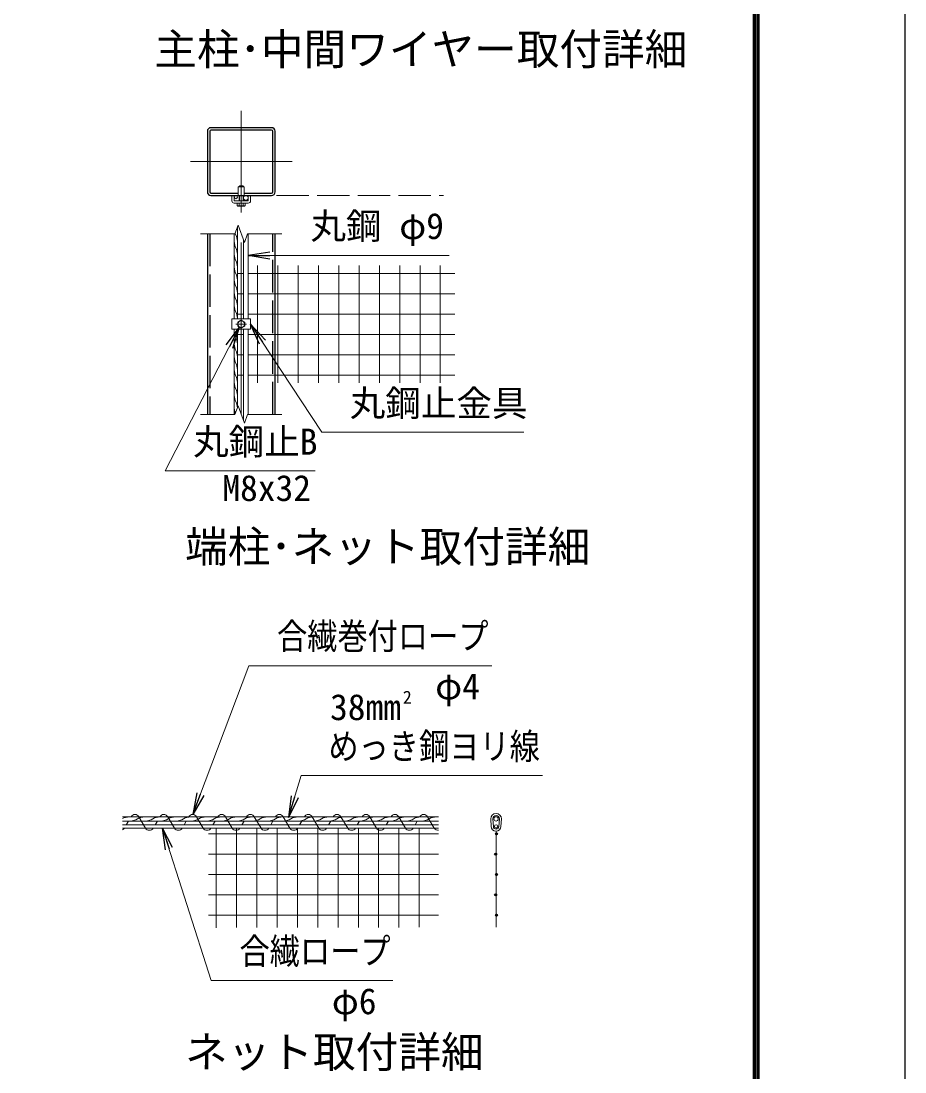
# Model space of a CAD drawing. Units: millimetres, scale not verified. Extents: x -12600 to 12600, y -8910 to 8910.
# Drawn here: x 7705 to 12600, y -2452 to 3365 of the extents above; entities that cross this region are included whole.
import ezdxf
from ezdxf.enums import TextEntityAlignment as Align

# ---------------------------------------------------------------- set-up
doc = ezdxf.new("R2010")
doc.units = ezdxf.units.MM
doc.header["$LTSCALE"] = 30
doc.linetypes.add('DASHED', pattern=[7.5, 6, -1.5])
doc.linetypes.add('USER1', pattern=[50.8, 31.75, -6.35, 6.35, -6.35])
for name, color, linetype, lineweight in [('0-0_D-STR1', 1, 'Continuous', 25), ('0-1_D-BMK', 2, 'USER1', 13), ('0-2_D-STR3', 3, 'Continuous', 13), ('0-4_D-STR-DIM', 7, 'Continuous', 13), ('0-7_D-STR-TXT', 7, 'Continuous', 13), ('0-8_D-TTL-TXT', 7, 'Continuous', 13), ('0-9_D-STR2', 7, 'Continuous', 13), ('0-C_D-TTL', 7, 'Continuous', 25)]:
    doc.layers.add(name, color=color, linetype=linetype, lineweight=lineweight)
doc.layers.add('0-5_0', color=7, linetype='Continuous')
doc.styles.add('ＭＳ ゴシック', font='')
doc.styles.get('ＭＳ ゴシック').set_extended_font_data('MS Gothic')

# ---------------------------------------------------------------- blocks, each defined once
blk = doc.blocks.new('_Open')
at = {"layer": '0-5_0'}
blk.add_line((-30, 5), (0, 0), dxfattribs=at)
blk.add_lwpolyline([(-30, -5), (0, 0), (-30, 0)], dxfattribs=at)

msp = doc.modelspace()

# ---------------------------------------------------------------- linework, layer by layer
at = {"layer": '0-0_D-STR1'}
for p, q in [((8737.22, 2755.46), (8737.22, 2418.86)), ((8750.72, 2755.46), (8750.72, 2418.86)), ((9093.02, 2774.66), (8756.42, 2774.66)), ((9093.02, 2761.16), (8756.42, 2761.16)), ((9098.72, 2418.86), (9098.72, 2755.46)), ((9112.22, 2418.86), (9112.22, 2755.46)), ((8756.42, 2413.16), (8908, 2413.16)), ((8756.42, 2399.66), (9093.02, 2399.66)), ((8941.43, 2413.16), (9093.02, 2413.16)), ((8737.22, 2187.56), (8737.22, 1187.56)), ((9112.22, 1187.56), (9112.22, 2187.56))]:
    msp.add_line(p, q, dxfattribs=at)
at = {"layer": '0-0_D-STR1', "linetype": 'DASHED'}
for p, q in [((8750.72, 2187.56), (8750.72, 1187.56)), ((9098.72, 1187.56), (9098.72, 2187.56))]:
    msp.add_line(p, q, dxfattribs=at)
at = {"layer": '0-0_D-STR1'}
for centre, radius, start, end in [((8756.42, 2755.46), 19.2, 90, 180), ((8756.42, 2755.46), 5.7, 90, 180), ((9093.02, 2755.46), 19.2, 0, 90), ((9093.02, 2755.46), 5.7, 0, 90), ((8756.42, 2418.86), 19.2, 180, 270), ((8756.42, 2418.86), 5.7, 180, 270), ((9093.02, 2418.86), 19.2, 270, 0), ((9093.02, 2418.86), 5.7, 270, 0)]:
    msp.add_arc(centre, radius, start, end, dxfattribs=at)
at = {"layer": '0-1_D-BMK'}
for p, q in [((8924.72, 2305.91), (8924.72, 2868.41)), ((8643.47, 2587.16), (9205.97, 2587.16)), ((8924.72, 1187.56), (8924.72, 2187.56)), ((8894.72, 1687.56), (8954.72, 1687.56))]:
    msp.add_line(p, q, dxfattribs=at)
at = {"layer": '0-2_D-STR3'}
for p, q in [((8907.92, 2399.66), (8908.22, 2446.76)), ((8941.22, 2446.76), (8908.22, 2446.76)), ((8912.72, 2449.46), (8916.32, 2453.06)), ((8912.72, 2449.46), (8936.72, 2449.46)), ((8912.72, 2446.76), (8912.72, 2449.46)), ((8914.97, 2446.76), (8914.97, 2451.71)), ((8916.32, 2453.06), (8933.12, 2453.06)), ((8936.72, 2449.46), (8933.12, 2453.06)), ((8934.47, 2446.76), (8934.47, 2451.71)), ((8936.72, 2446.76), (8936.72, 2449.46)), ((8941.22, 2446.76), (8941.52, 2399.66)), ((8873.12, 2399.66), (8885.72, 2399.66)), ((8873.12, 2369.66), (8873.12, 2399.66)), ((8885.72, 2371.16), (8885.72, 2399.66)), ((8912.72, 2369.66), (8912.72, 2399.66)), ((8914.97, 2369.66), (8914.97, 2399.66)), ((8934.47, 2369.66), (8934.47, 2399.66)), ((8936.72, 2369.66), (8936.72, 2399.66)), ((8963.72, 2371.16), (8963.72, 2399.66)), ((8963.72, 2399.66), (8976.32, 2399.66)), ((8976.32, 2369.66), (8976.32, 2399.66)), ((8885.72, 2357.06), (8963.72, 2357.06)), ((8887.22, 2369.66), (8962.22, 2369.66)), ((8902.2, 2357.06), (8902.2, 2343.24)), ((8902.2, 2357.06), (8947.23, 2357.06)), ((8905.82, 2341.16), (8902.2, 2343.24)), ((8905.82, 2341.16), (8943.62, 2341.16)), ((8913.46, 2357.06), (8913.46, 2343.24)), ((8935.98, 2357.06), (8935.98, 2343.24)), ((8943.62, 2341.16), (8947.23, 2343.24)), ((8947.23, 2357.06), (8947.23, 2343.24)), ((8903.72, 1716.06), (8903.72, 2225.01)), ((8885.72, 1716.06), (8885.72, 2187.56)), ((8936.72, 1716.06), (8936.72, 2154.59)), ((8963.72, 1716.06), (8963.72, 2187.56)), ((8873.12, 1716.06), (8976.32, 1716.06)), ((8873.12, 1716.06), (8873.12, 1659.06)), ((8905.22, 1698.82), (8924.72, 1710.08)), ((8905.22, 1676.3), (8905.22, 1698.82)), ((8924.72, 1710.08), (8944.22, 1698.82)), ((8944.22, 1698.82), (8944.22, 1676.3)), ((8976.32, 1716.06), (8976.32, 1659.06)), ((8873.12, 1659.06), (8976.32, 1659.06)), ((8885.72, 1187.56), (8885.72, 1659.06)), ((8903.72, 1225.01), (8903.72, 1659.06)), ((8924.72, 1665.05), (8905.22, 1676.3)), ((8944.22, 1676.3), (8924.72, 1665.05)), ((8936.72, 1154.59), (8936.72, 1659.06)), ((8963.72, 1187.56), (8963.72, 1659.06)), ((8267.81, -1038.63), (10017.81, -1038.63)), ((8267.81, -1062.63), (10017.81, -1062.63)), ((10017.81, -1083.63), (8267.81, -1083.63)), ((10017.81, -1101.63), (8267.81, -1101.63)), ((10308.82, -1093.06), (10305.82, -1051.06)), ((10320.79, -1092.2), (10317.79, -1050.2)), ((10350.82, -1092.2), (10353.82, -1050.2)), ((10362.79, -1093.06), (10365.79, -1051.06))]:
    msp.add_line(p, q, dxfattribs=at)
at = {"layer": '0-2_D-STR3', "color": 4}
for p, q in [((8357.43, -1038.63), (8394.74, -1101.63)), ((8517.34, -1038.63), (8554.64, -1101.63)), ((8677.24, -1038.63), (8714.55, -1101.63)), ((8837.14, -1038.63), (8874.45, -1101.63)), ((8997.05, -1038.63), (9034.35, -1101.63)), ((9156.95, -1038.63), (9194.26, -1101.63)), ((9316.86, -1038.63), (9354.16, -1101.63)), ((9476.76, -1038.63), (9514.07, -1101.63)), ((9636.66, -1038.63), (9673.97, -1101.63)), ((9796.57, -1038.63), (9833.88, -1101.63)), ((9956.47, -1038.63), (9993.78, -1101.63)), ((8300.57, -1062.63), (8288.14, -1083.63)), ((8460.48, -1062.63), (8448.04, -1083.63)), ((8620.38, -1062.63), (8607.95, -1083.63)), ((8780.29, -1062.63), (8767.85, -1083.63)), ((8940.19, -1062.63), (8927.75, -1083.63)), ((9100.09, -1062.63), (9087.66, -1083.63)), ((9260, -1062.63), (9247.56, -1083.63)), ((9419.9, -1062.63), (9407.47, -1083.63)), ((9579.81, -1062.63), (9567.37, -1083.63)), ((9739.71, -1062.63), (9727.28, -1083.63)), ((9899.62, -1062.63), (9887.18, -1083.63))]:
    msp.add_line(p, q, dxfattribs=at)
at = {"layer": '0-2_D-STR3'}
for points in [[(8890.84, 2189.62), (8891.44, 2186.63), (8899, 2173.39), (8903.72, 2146.06)], [(8885.72, 2144.16), (8891.44, 2115.7), (8899, 2102.46), (8903.72, 2075.13)], [(8885.72, 2073.24), (8891.44, 2044.78), (8899, 2031.53), (8903.72, 2004.2)], [(8885.72, 2002.31), (8891.44, 1973.85), (8899, 1960.6), (8903.72, 1933.27)], [(8885.72, 1931.38), (8891.44, 1902.92), (8899, 1889.67), (8903.72, 1862.34)], [(8885.72, 1860.45), (8891.44, 1831.99), (8899, 1818.74), (8903.72, 1791.42)], [(8885.72, 1789.52), (8891.44, 1761.06), (8899, 1747.81), (8903.72, 1720.49)], [(8885.72, 1647.66), (8891.44, 1619.2), (8899, 1605.96), (8903.72, 1578.63)], [(8885.72, 1576.73), (8891.44, 1548.27), (8899, 1535.03), (8903.72, 1507.7)], [(8885.72, 1505.81), (8891.44, 1477.35), (8899, 1464.1), (8903.72, 1436.77)], [(8885.72, 1434.88), (8891.44, 1406.42), (8899, 1393.17), (8903.72, 1365.84)], [(8885.72, 1363.95), (8891.44, 1335.49), (8899, 1322.24), (8903.72, 1294.91)], [(8885.72, 1293.02), (8891.44, 1264.56), (8899, 1251.31), (8903.72, 1223.99)], [(8885.72, 1222.09), (8891.44, 1193.63), (8891.96, 1192.71)], [(8303.81, -1038.63), (8273.8, -1045.57), (8267.81, -1049.03)], [(8388.8, -1038.63), (8358.79, -1045.57), (8340.39, -1056.2), (8312.78, -1062.63)], [(8473.79, -1038.63), (8443.78, -1045.57), (8425.38, -1056.2), (8397.77, -1062.63)], [(8558.79, -1038.63), (8528.78, -1045.57), (8510.37, -1056.2), (8482.76, -1062.63)], [(8643.78, -1038.63), (8613.77, -1045.57), (8595.37, -1056.2), (8567.76, -1062.63)], [(8728.77, -1038.63), (8698.76, -1045.57), (8680.36, -1056.2), (8652.75, -1062.63)], [(8813.76, -1038.63), (8783.75, -1045.57), (8765.35, -1056.2), (8737.74, -1062.63)], [(8898.75, -1038.63), (8868.74, -1045.57), (8850.34, -1056.2), (8822.73, -1062.63)], [(8983.74, -1038.63), (8953.74, -1045.57), (8935.33, -1056.2), (8907.72, -1062.63)], [(9068.74, -1038.63), (9038.73, -1045.57), (9020.32, -1056.2), (8992.71, -1062.63)], [(9153.73, -1038.63), (9123.72, -1045.57), (9105.32, -1056.2), (9077.71, -1062.63)], [(9238.72, -1038.63), (9208.71, -1045.57), (9190.31, -1056.2), (9162.7, -1062.63)], [(9323.71, -1038.63), (9293.7, -1045.57), (9275.3, -1056.2), (9247.69, -1062.63)], [(9408.7, -1038.63), (9378.69, -1045.57), (9360.29, -1056.2), (9332.68, -1062.63)], [(9493.7, -1038.63), (9463.69, -1045.57), (9445.28, -1056.2), (9417.67, -1062.63)], [(9578.69, -1038.63), (9548.68, -1045.57), (9530.28, -1056.2), (9502.66, -1062.63)], [(9663.68, -1038.63), (9633.67, -1045.57), (9615.27, -1056.2), (9587.66, -1062.63)], [(9748.67, -1038.63), (9718.66, -1045.57), (9700.26, -1056.2), (9672.65, -1062.63)], [(9833.66, -1038.63), (9803.65, -1045.57), (9785.25, -1056.2), (9757.64, -1062.63)], [(9918.65, -1038.63), (9888.64, -1045.57), (9870.24, -1056.2), (9842.63, -1062.63)], [(10003.65, -1038.63), (9973.64, -1045.57), (9955.23, -1056.2), (9927.62, -1062.63)]]:
    msp.add_lwpolyline(points, dxfattribs=at)
for centre, radius in [((8894.72, 2390.66), 9), ((8950.22, 2386.16), 13.5), ((8924.72, 1687.56), 18.75), ((10335.81, -1050.63), 12), ((10335.81, -1092.63), 9)]:
    msp.add_circle(centre, radius, dxfattribs=at)
for centre, radius, start, end in [((8885.72, 2369.66), 12.6, 180, 270), ((8887.22, 2371.16), 1.5, 180, 270), ((8887.22, 2371.16), 1.5, 180, 270), ((8907.83, 2351.47), 9.97, 235.61585, 304.38415), ((8924.72, 2378.76), 37.26, 252.4121, 287.5879), ((8941.61, 2351.47), 9.97, 235.61585, 304.38415), ((8962.22, 2371.16), 1.5, 270, 0), ((8963.72, 2369.66), 12.6, 270, 0), ((10335.81, -1050.63), 30, 0, 180), ((10335.81, -1050.63), 30, 0, 180), ((10335.81, -1050.63), 18, 0, 180), ((10335.81, -1092.63), 27, 180, 0), ((10335.81, -1092.63), 15, 180, 0)]:
    msp.add_arc(centre, radius, start, end, dxfattribs=at)
at = {"layer": '0-2_D-STR3', "color": 4}
for centre, start, end in [((8336.11, -1050.42), 28.93798, 151.06202), ((8496.01, -1050.42), 28.93798, 151.06202), ((8655.92, -1050.42), 28.93798, 151.06202), ((8815.82, -1050.42), 28.93798, 151.06202), ((8975.73, -1050.42), 28.93798, 151.06202), ((9135.63, -1050.42), 28.93798, 151.06202), ((9295.53, -1050.42), 28.93798, 151.06202), ((9455.44, -1050.42), 28.93798, 151.06202), ((9615.34, -1050.42), 28.93798, 151.06202), ((9775.25, -1050.42), 28.93798, 151.06202), ((9935.15, -1050.42), 28.93798, 151.06202), ((8256.16, -1089.84), 298.5737, 331.06202), ((8416.06, -1089.84), 208.93798, 331.06202), ((8575.96, -1089.84), 208.93798, 331.06202), ((8735.87, -1089.84), 208.93798, 331.06202), ((8895.77, -1089.84), 208.93798, 331.06202), ((9055.68, -1089.84), 208.93798, 331.06202), ((9215.58, -1089.84), 208.93798, 331.06202), ((9375.49, -1089.84), 208.93798, 331.06202), ((9535.39, -1089.84), 208.93798, 331.06202), ((9695.29, -1089.84), 208.93798, 331.06202), ((9855.2, -1089.84), 208.93798, 331.06202), ((10015.1, -1089.84), 208.93798, 276.37941)]:
    msp.add_arc(centre, 24.36, start, end, dxfattribs=at)
at = {"layer": '0-4_D-STR-DIM'}
for p, q in [((8907.4, 2235.13), (8890.09, 2187.56)), ((8942.03, 2139.99), (8907.4, 2235.13)), ((8699.72, 2187.56), (8890.09, 2187.56)), ((8959.35, 2187.56), (8942.03, 2139.99)), ((8959.35, 2187.56), (9149.72, 2187.56)), ((8907.4, 1235.13), (8890.09, 1187.56)), ((8942.03, 1139.99), (8907.4, 1235.13)), ((8699.72, 1187.56), (8890.09, 1187.56)), ((8959.35, 1187.56), (8942.03, 1139.99)), ((8959.35, 1187.56), (9149.72, 1187.56))]:
    msp.add_line(p, q, dxfattribs=at)
at = {"layer": '0-7_D-STR-TXT'}
for p in [(9272.81, 2066.64), (10076.14, 2066.64)]:
    msp.add_line(p, (8965.72, 2066.64), dxfattribs=at)
for points in [[(9333.65, 876.32), (8503.22, 876.32), (8914.05, 1668.9)], [(10488.75, 1088.7), (9370.5, 1088.7), (8977.42, 1685.89)], [(10312.09, -203.12), (8966.17, -203.12), (8656.62, -1024.19)], [(10592.83, -810.66), (9256.81, -810.66), (9186.97, -1041.52)], [(9763.24, -1946.11), (8758.43, -1946.11), (8489.06, -1103.54)]]:
    msp.add_lwpolyline(points, dxfattribs=at)
at = {"layer": '0-9_D-STR2', "linetype": 'DASHED'}
msp.add_line((8894.72, 2399.66), (10045.26, 2399.66), dxfattribs=at)
at = {"layer": '0-9_D-STR2'}
for p, q in [((9014.59, 1363.06), (9014.59, 2012.06)), ((9127.09, 1363.06), (9127.09, 2012.06)), ((9239.59, 1363.06), (9239.59, 2012.06)), ((9352.09, 1363.06), (9352.09, 2012.06)), ((9464.59, 1363.06), (9464.59, 2012.06)), ((9577.09, 1363.06), (9577.09, 2012.06)), ((9689.59, 1363.06), (9689.59, 2012.06)), ((9802.09, 1363.06), (9802.09, 2012.06)), ((9914.59, 1363.06), (9914.59, 2012.06)), ((10027.09, 1363.06), (10027.09, 2012.06)), ((8903.72, 1967.32), (8936.72, 1967.32)), ((8963.72, 1967.32), (10107.63, 1967.32)), ((8903.72, 1854.82), (8936.72, 1854.82)), ((8963.72, 1854.82), (10107.63, 1854.82)), ((8903.72, 1742.32), (8936.72, 1742.32)), ((8963.72, 1742.32), (10107.63, 1742.32)), ((8903.72, 1629.82), (8936.72, 1629.82)), ((8963.72, 1629.82), (10107.63, 1629.82)), ((8903.72, 1517.32), (8936.72, 1517.32)), ((8963.72, 1517.32), (10107.63, 1517.32)), ((8903.72, 1404.82), (8936.72, 1404.82)), ((8963.72, 1404.82), (10107.63, 1404.82)), ((8785.57, -1653.13), (8785.57, -1101.63)), ((8898.07, -1652.9), (8898.07, -1101.63)), ((9010.57, -1652.67), (9010.57, -1101.63)), ((9123.07, -1652.44), (9123.07, -1101.63)), ((9235.57, -1652.22), (9235.57, -1101.63)), ((9348.07, -1651.99), (9348.07, -1101.63)), ((9460.57, -1651.76), (9460.57, -1101.63)), ((9573.07, -1651.53), (9573.07, -1101.63)), ((9685.57, -1651.3), (9685.57, -1101.63)), ((9798.07, -1651.08), (9798.07, -1101.63)), ((9910.57, -1650.85), (9910.57, -1101.63)), ((8743, -1133.87), (10017.81, -1133.87)), ((10335.81, -1119.63), (10335.81, -1650.63)), ((8743, -1246.37), (10017.81, -1246.37)), ((8743, -1358.87), (10017.81, -1358.87)), ((8743, -1471.37), (10017.81, -1471.37)), ((8743, -1583.87), (10017.81, -1583.87))]:
    msp.add_line(p, q, dxfattribs=at)
for centre in [(10335.81, -1133.87), (10340.81, -1133.87), (10330.81, -1246.37), (10335.81, -1246.37), (10335.81, -1358.87), (10340.81, -1358.87), (10330.81, -1471.37), (10335.81, -1471.37), (10335.81, -1583.87), (10340.81, -1583.87)]:
    msp.add_circle(centre, 5, dxfattribs=at)
at = {"layer": '0-C_D-TTL', "color": 2}
msp.add_lwpolyline([(-12600, 8910), (12600, 8910), (12600, -8910), (-12600, -8910)], close=True, dxfattribs=at)
at = {"layer": '0-C_D-TTL'}
for points in [[(-11790, 8250), (11790, 8250), (11790, -8250), (-11790, -8250)], [(-11782.5, 8242.5), (11782.5, 8242.5), (11782.5, -8242.5), (-11782.5, -8242.5)], [(-11775, 8235), (11775, 8235), (11775, -8235), (-11775, -8235)], [(-11767.5, 8227.5), (11767.5, 8227.5), (11767.5, -8227.5), (-11767.5, -8227.5)], [(-11760, 8220), (11760, 8220), (11760, -8220), (-11760, -8220)]]:
    msp.add_lwpolyline(points, close=True, dxfattribs=at)

# ---------------------------------------------------------------- block references
at = {"layer": '0-7_D-STR-TXT', "xscale": 4, "yscale": 4}
for p, rotation in [((8963.72, 2066.64), 180), ((8963.72, 2066.64), 180), ((8976.32, 1687.56), 123.35383), ((8914.97, 1670.67), 62.60002), ((8655.92, -1026.06), 249.34293), ((9186.39, -1043.43), 253.16926), ((8488.45, -1101.63), 107.72935)]:
    msp.add_blockref('_Open', p, dxfattribs=dict(at, rotation=rotation))

# ---------------------------------------------------------------- texts
at = {"layer": '0-7_D-STR-TXT', "style": 'ＭＳ ゴシック'}
for s, height, p in [('丸鋼 φ9', 144.3, (9307.87, 2115.06)), ('丸鋼止金具', 144.3, (9525.56, 1134.46)), ('丸鋼止B', 144.3, (8658.27, 921.69)), ('M8x32', 144.3, (8820.14, 665)), ('φ4', 144.3, (9998.81, -432.34)), ('2', 72.14, (9819.66, -435.17)), ('38mm', 144.3, (9416.43, -547.46)), ('φ6', 144.3, (9426.39, -2175.33))]:
    msp.add_text(s, height=height, dxfattribs=at).set_placement(p, align=Align.BOTTOM_LEFT)
at = {"layer": '0-7_D-STR-TXT', "style": 'ＭＳ ゴシック', "width": 0.85}
for s, p in [('合繊巻付ロープ', (9122.75, -155.09)), ('めっき鋼ヨリ線', (9407.3, -764.52)), ('合繊ロープ', (8915.01, -1898.07))]:
    msp.add_text(s, height=144.3, dxfattribs=at).set_placement(p, align=Align.BOTTOM_LEFT)
at = {"layer": '0-8_D-TTL-TXT', "style": 'ＭＳ ゴシック'}
for s, p in [('主柱･中間ワイヤー取付詳細', (8443.52, 3070.76)), ('端柱･ネット取付詳細', (8613.8, 317.79)), ('ネット取付詳細', (8613.55, -2479.25))]:
    msp.add_text(s, height=173.1, dxfattribs=at).set_placement(p, align=Align.BOTTOM_LEFT)

doc.saveas('drawing.dxf')
